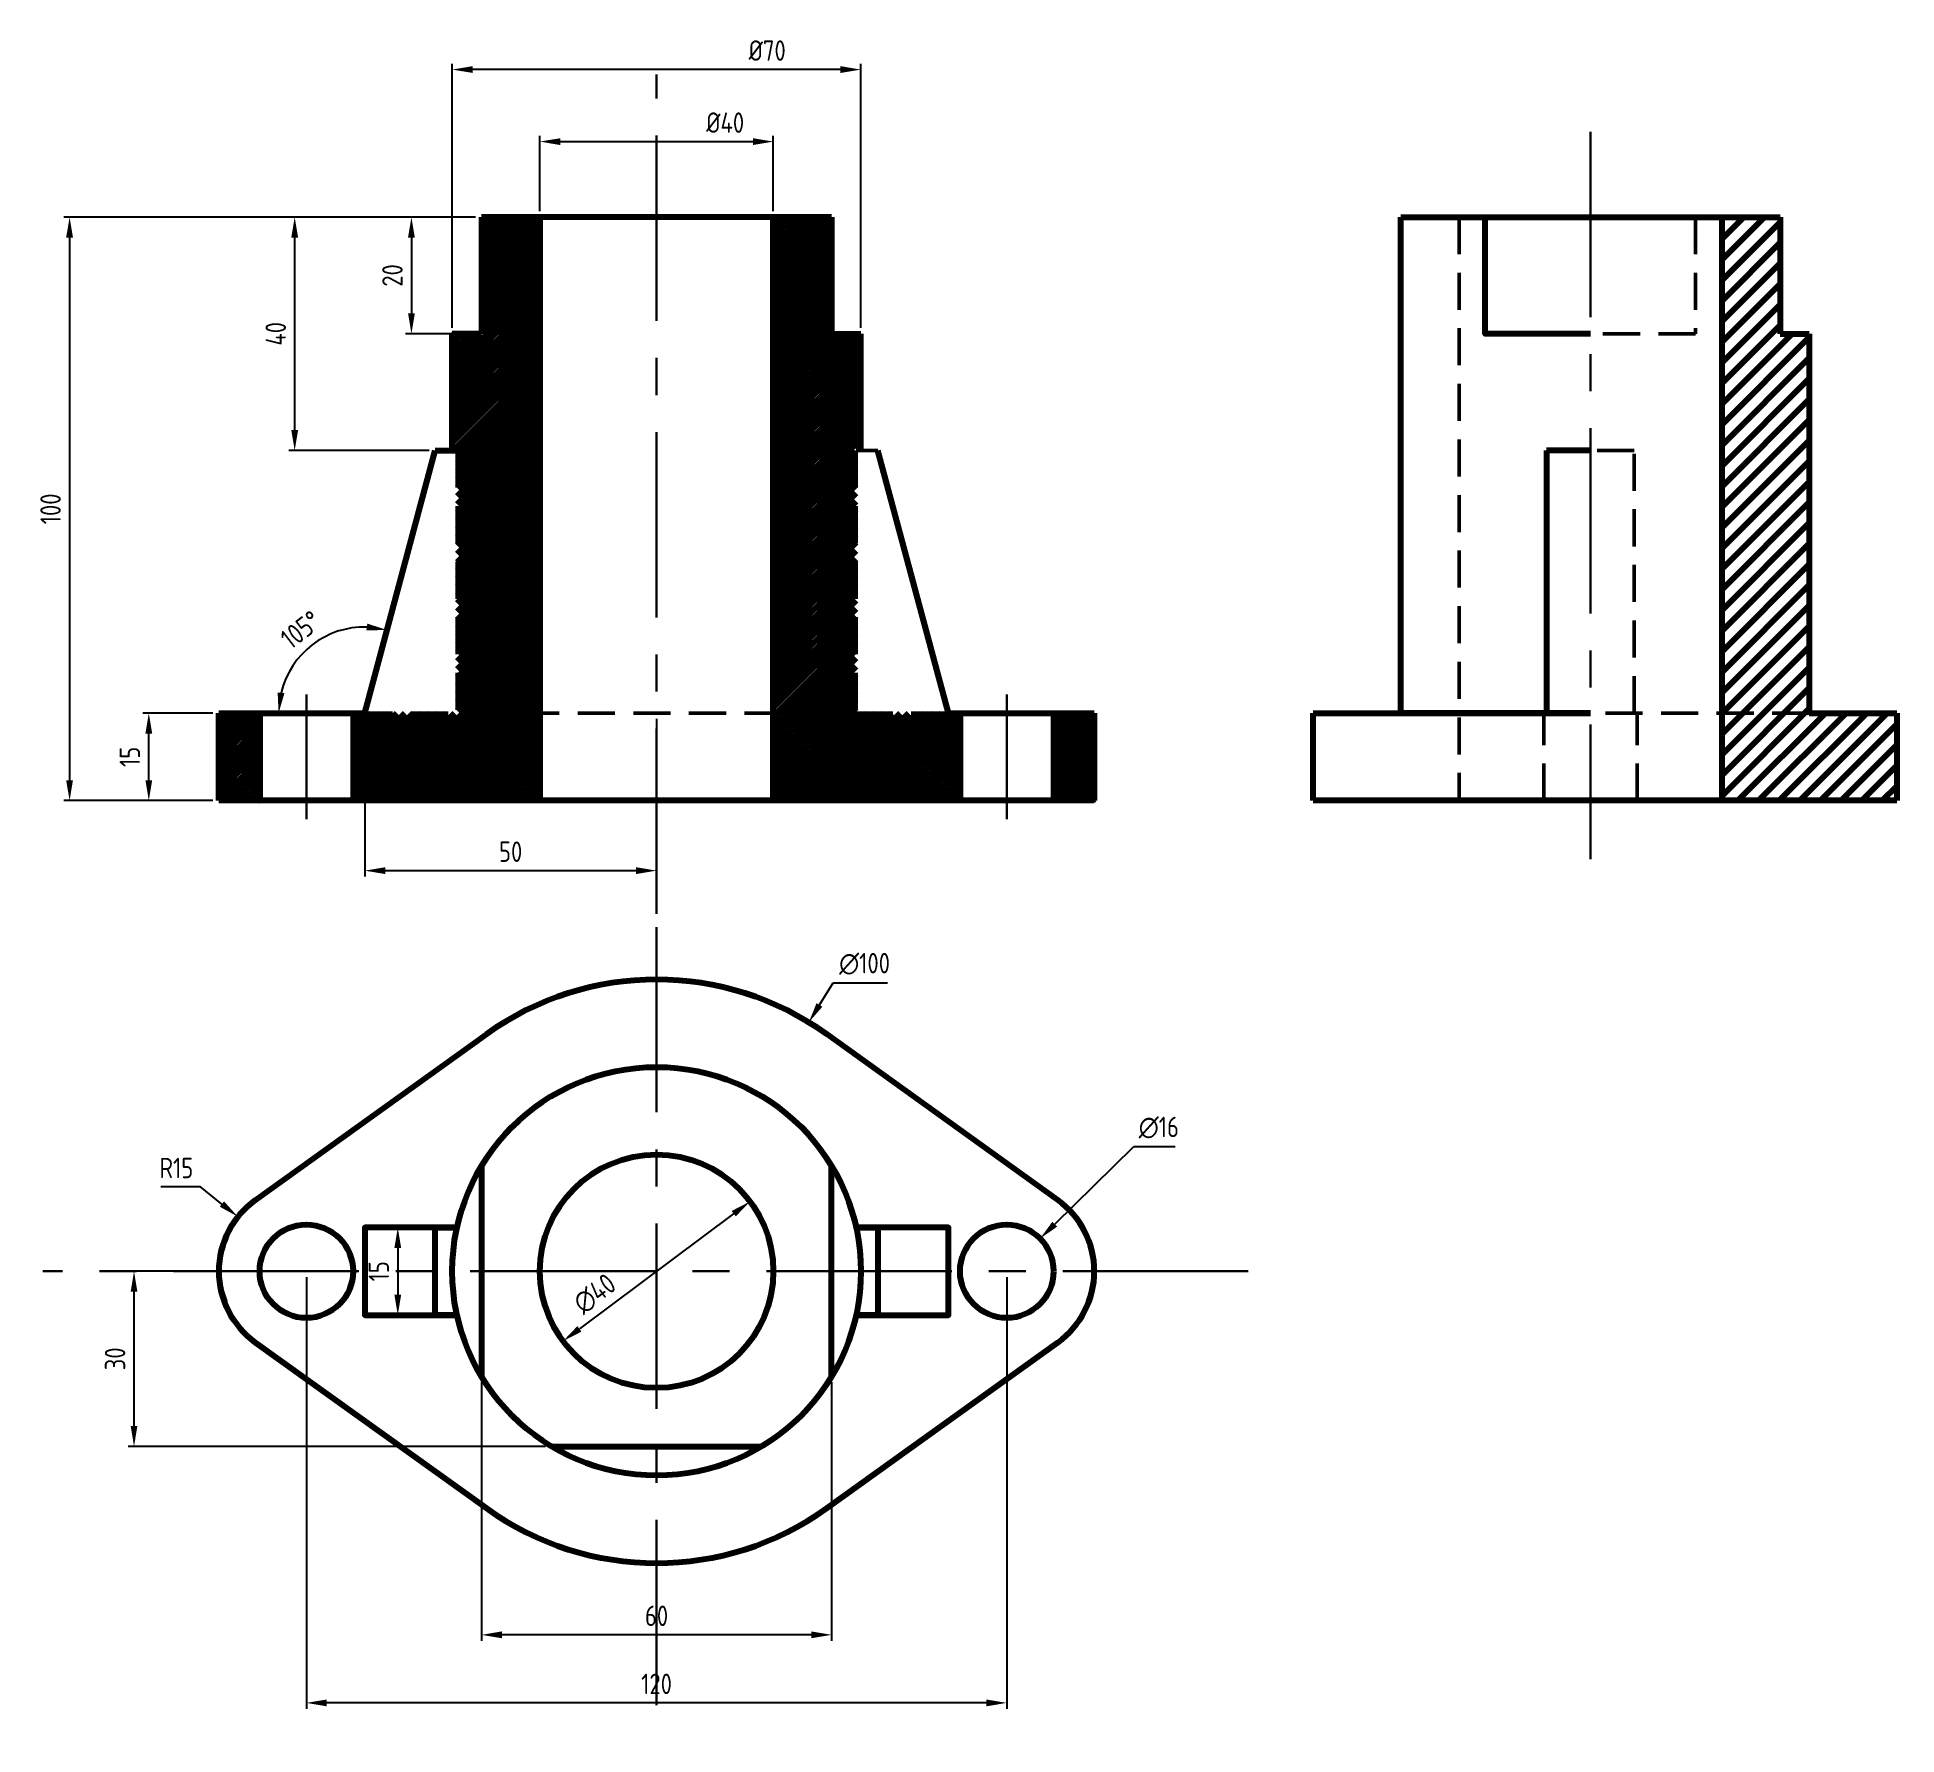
# Model space of a CAD drawing. Header units: millimetres. Extents: x -106 to 213, y -65 to 225.
import ezdxf

# ---------------------------------------------------------------- set-up
doc = ezdxf.new("R2010")
doc.units = ezdxf.units.MM
doc.linetypes.add('CENTER', pattern=[50.8, 31.75, -6.35, 6.35, -6.35])
doc.linetypes.add('HIDDEN', pattern=[9.525, 6.35, -3.175])
for name, color, linetype, lineweight in [('AM_5', 3, 'Continuous', 25), ('Невидимая', 5, 'HIDDEN', 50), ('Оси', 1, 'CENTER', 30), ('Основной', 5, 'Continuous', 80)]:
    doc.layers.add(name, color=color, linetype=linetype, lineweight=lineweight)
doc.styles.get("Standard").update_dxf_attribs({"font": 'arial.ttf'})
doc.styles.add('ГОСТ', font='GOST_A.TTF')
doc.dimstyles.new('AM_ISO$0', dxfattribs={"dimtxt": 3.5, "dimasz": 3.5, "dimexe": 1, "dimexo": 1, "dimgap": 1.5, "dimtad": 1, "dimdsep": 46, "dimtxsty": 'Standard', "dimcen": 0, "dimclrd": 256, "dimclre": 256, "dimclrt": 2, "dimadec": 0, "dimazin": 2, "dimtp": 0.1, "dimtm": 0.1, "dimtfac": 0.71, "dimtdec": 3, "dimtmove": 0, "dimatfit": 3, "dimfxl": 1, "dimlwd": -1, "dimlwe": -1, "dimarcsym": 1})
doc.dimstyles.new('AM_ISO$2', dxfattribs={"dimtxt": 3.5, "dimasz": 3.5, "dimexe": 1, "dimexo": 1, "dimgap": 1.5, "dimtad": 1, "dimdsep": 46, "dimtxsty": 'Standard', "dimcen": 0, "dimclrd": 256, "dimclre": 256, "dimclrt": 2, "dimadec": 0, "dimazin": 2, "dimtp": 0.1, "dimtm": 0.1, "dimtfac": 0.71, "dimtdec": 3, "dimtmove": 0, "dimatfit": 3, "dimfxl": 1, "dimlwd": -1, "dimlwe": -1, "dimarcsym": 1})
doc.dimstyles.new('AM_ISO$3', dxfattribs={"dimtxt": 3.5, "dimasz": 3.5, "dimexe": 1, "dimexo": 1, "dimgap": 1.5, "dimtad": 1, "dimtoh": 1, "dimdsep": 46, "dimtxsty": 'Standard', "dimcen": 0, "dimclrd": 256, "dimclre": 256, "dimclrt": 2, "dimadec": 0, "dimazin": 2, "dimtp": 0.1, "dimtm": 0.1, "dimtfac": 0.71, "dimtdec": 3, "dimtofl": 0, "dimtmove": 0, "dimatfit": 0, "dimfxl": 1, "dimlwd": -1, "dimlwe": -1, "dimarcsym": 1})
doc.dimstyles.new('AM_ISO$4', dxfattribs={"dimtxt": 3.5, "dimasz": 3.5, "dimexe": 1, "dimexo": 1, "dimgap": 1.5, "dimtad": 1, "dimtoh": 1, "dimdsep": 46, "dimtxsty": 'Standard', "dimcen": 0, "dimclrd": 256, "dimclre": 256, "dimclrt": 2, "dimadec": 0, "dimazin": 2, "dimtp": 0.1, "dimtm": 0.1, "dimtfac": 0.71, "dimtdec": 3, "dimtofl": 0, "dimtmove": 0, "dimatfit": 0, "dimfxl": 1, "dimlwd": -1, "dimlwe": -1, "dimarcsym": 1})
pattern_1 = [(45, (0, 0), (-0.707107, 0.707107), [])]

# ---------------------------------------------------------------- blocks, each defined once
blk = doc.blocks.new('*D33')
at = {"layer": 'AM_5', "linetype": 'ByBlock', "transparency": 16777216}
for p, q in [((-60, 12.97), (-60, -60.99)), ((60, 12.97), (60, -60.99)), ((56.5, -59.99), (-56.5, -59.99))]:
    blk.add_line(p, q, dxfattribs=at)
at = {"layer": 'AM_5', "transparency": 16777216}
for points in [[(-56.5, -59.41), (-56.5, -60.58), (-60, -59.99)], [(56.5, -59.41), (56.5, -60.58), (60, -59.99)]]:
    blk.add_solid(points, dxfattribs=at)
at = {"layer": 'Defpoints', "color": 0, "transparency": 16777216}
for p in [(-60, 13.97), (60, 13.97), (-60, -59.99)]:
    blk.add_point(p, dxfattribs=at)
at = {"layer": 'AM_5', "color": 3, "transparency": 16777216, "insert": (0, -56.74), "char_height": 3.5, "attachment_point": 5, "style": 'ГОСТ'}
blk.add_mtext('120', dxfattribs=at)
blk = doc.blocks.new('*D34')
at = {"layer": 'AM_5', "linetype": 'ByBlock', "transparency": 16777216}
for p, q in [((-30, -5.05), (-30, -49.33)), ((30, -5.05), (30, -49.33)), ((26.5, -48.33), (-26.5, -48.33))]:
    blk.add_line(p, q, dxfattribs=at)
at = {"layer": 'AM_5', "transparency": 16777216}
for points in [[(-26.5, -47.74), (-26.5, -48.91), (-30, -48.33)], [(26.5, -47.74), (26.5, -48.91), (30, -48.33)]]:
    blk.add_solid(points, dxfattribs=at)
at = {"layer": 'Defpoints', "color": 0, "transparency": 16777216}
for p in [(-30, -4.05), (30, -4.05), (-30, -48.33)]:
    blk.add_point(p, dxfattribs=at)
at = {"layer": 'AM_5', "color": 3, "transparency": 16777216, "insert": (0, -45.07), "char_height": 3.5, "attachment_point": 5, "style": 'ГОСТ'}
blk.add_mtext('60', dxfattribs=at)
blk = doc.blocks.new('*D35')
at = {"layer": 'AM_5', "linetype": 'ByBlock', "transparency": 16777216}
for p, q in [((-61, 13.97), (-90.53, 13.97)), ((-89.53, -12.53), (-89.53, 10.47)), ((-19.03, -16.03), (-90.53, -16.03))]:
    blk.add_line(p, q, dxfattribs=at)
at = {"layer": 'AM_5', "transparency": 16777216}
for points in [[(-90.11, 10.47), (-88.95, 10.47), (-89.53, 13.97)], [(-90.11, -12.53), (-88.95, -12.53), (-89.53, -16.03)]]:
    blk.add_solid(points, dxfattribs=at)
at = {"layer": 'Defpoints', "color": 0, "transparency": 16777216}
for p in [(-89.53, 13.97), (-60, 13.97), (-18.03, -16.03)]:
    blk.add_point(p, dxfattribs=at)
at = {"layer": 'AM_5', "color": 3, "transparency": 16777216, "insert": (-92.78, -1.03), "char_height": 3.5, "attachment_point": 5, "rotation": 90, "style": 'ГОСТ'}
blk.add_mtext('30', dxfattribs=at)
blk = doc.blocks.new('*D36')
at = {"layer": 'AM_5', "linetype": 'ByBlock', "transparency": 16777216}
for p, q in [((-38.94, 21.47), (-45.34, 21.47)), ((-44.34, 17.97), (-44.34, 9.97)), ((-38.94, 6.47), (-45.34, 6.47))]:
    blk.add_line(p, q, dxfattribs=at)
at = {"layer": 'AM_5', "transparency": 16777216}
for points in [[(-44.92, 17.97), (-43.76, 17.97), (-44.34, 21.47)], [(-44.92, 9.97), (-43.76, 9.97), (-44.34, 6.47)]]:
    blk.add_solid(points, dxfattribs=at)
at = {"layer": 'Defpoints', "color": 0, "transparency": 16777216}
for p in [(-37.94, 21.47), (-44.34, 6.47), (-37.94, 6.47)]:
    blk.add_point(p, dxfattribs=at)
at = {"layer": 'AM_5', "color": 3, "transparency": 16777216, "insert": (-47.59, 13.97), "char_height": 3.5, "attachment_point": 5, "rotation": 90, "style": 'ГОСТ'}
blk.add_mtext('15', dxfattribs=at)
blk = doc.blocks.new('*D37')
at = {"layer": 'AM_5', "linetype": 'ByBlock', "transparency": 16777216}
blk.add_line((13.22, 23.85), (-13.22, 4.1), dxfattribs=at)
at = {"layer": 'AM_5', "transparency": 16777216}
for points in [[(12.87, 24.31), (13.57, 23.38), (16.02, 25.94)], [(-13.57, 4.57), (-12.87, 3.63), (-16.02, 2.01)]]:
    blk.add_solid(points, dxfattribs=at)
at = {"layer": 'Defpoints', "color": 0, "transparency": 16777216}
for p in [(16.02, 25.94), (-16.02, 2.01)]:
    blk.add_point(p, dxfattribs=at)
at = {"layer": 'AM_5', "color": 3, "transparency": 16777216, "insert": (-10.6, 10.12), "char_height": 3.5, "attachment_point": 5, "rotation": 36.751, "style": 'ГОСТ'}
blk.add_mtext('∅40', dxfattribs=at)
blk = doc.blocks.new('*D38')
at = {"layer": 'AM_5', "linetype": 'ByBlock', "transparency": 16777216}
for p, q in [((27.91, 59.62), (30.23, 63.41)), ((30.23, 63.41), (39.55, 63.41))]:
    blk.add_line(p, q, dxfattribs=at)
at = {"layer": 'AM_5', "transparency": 16777216}
blk.add_solid([(27.41, 59.92), (28.41, 59.31), (26.08, 56.63)], dxfattribs=at)
at = {"layer": 'Defpoints', "color": 0, "transparency": 16777216}
for p in [(26.08, 56.63), (-26.08, -28.68)]:
    blk.add_point(p, dxfattribs=at)
at = {"layer": 'AM_5', "color": 3, "transparency": 16777216, "insert": (35.64, 66.66), "char_height": 3.5, "attachment_point": 5, "style": 'ГОСТ'}
blk.add_mtext('∅100', dxfattribs=at)
blk = doc.blocks.new('*D39')
at = {"layer": 'AM_5', "linetype": 'ByBlock', "transparency": 16777216}
for p, q in [((68.21, 22.03), (81.77, 35.34)), ((81.77, 35.34), (88.84, 35.34))]:
    blk.add_line(p, q, dxfattribs=at)
at = {"layer": 'AM_5', "transparency": 16777216}
blk.add_solid([(67.8, 22.45), (68.62, 21.61), (65.71, 19.58)], dxfattribs=at)
at = {"layer": 'Defpoints', "color": 0, "transparency": 16777216}
for p in [(65.71, 19.58), (54.29, 8.37)]:
    blk.add_point(p, dxfattribs=at)
at = {"layer": 'AM_5', "color": 3, "transparency": 16777216, "insert": (86.06, 38.6), "char_height": 3.5, "attachment_point": 5, "style": 'ГОСТ'}
blk.add_mtext('∅16', dxfattribs=at)
blk = doc.blocks.new('*D40')
at = {"layer": 'AM_5', "linetype": 'ByBlock', "transparency": 16777216}
for p, q in [((-78.15, 28.43), (-84.91, 28.43)), ((-74.47, 25.5), (-78.15, 28.43))]:
    blk.add_line(p, q, dxfattribs=at)
at = {"layer": 'AM_5', "transparency": 16777216}
blk.add_solid([(-74.11, 25.96), (-74.84, 25.04), (-71.73, 23.32)], dxfattribs=at)
at = {"layer": 'Defpoints', "color": 0, "transparency": 16777216}
for p in [(-71.73, 23.32), (-60, 13.97)]:
    blk.add_point(p, dxfattribs=at)
at = {"layer": 'AM_5', "color": 3, "transparency": 16777216, "insert": (-82.28, 31.68), "char_height": 3.5, "attachment_point": 5, "style": 'ГОСТ'}
blk.add_mtext('R15', dxfattribs=at)
blk = doc.blocks.new('*D41')
at = {"layer": 'AM_5', "linetype": 'ByBlock', "transparency": 16777216}
for p, q in [((-50, 108.63), (-50, 81.63)), ((0, 108.63), (0, 81.63)), ((-46.5, 82.63), (-3.5, 82.63))]:
    blk.add_line(p, q, dxfattribs=at)
at = {"layer": 'AM_5', "transparency": 16777216}
for points in [[(-46.5, 83.21), (-46.5, 82.05), (-50, 82.63)], [(-3.5, 83.21), (-3.5, 82.05), (0, 82.63)]]:
    blk.add_solid(points, dxfattribs=at)
at = {"layer": 'Defpoints', "color": 0, "transparency": 16777216}
for p in [(-50, 109.63), (0, 109.63), (0, 82.63)]:
    blk.add_point(p, dxfattribs=at)
at = {"layer": 'AM_5', "color": 3, "transparency": 16777216, "insert": (-25, 85.88), "char_height": 3.5, "attachment_point": 5, "style": 'ГОСТ'}
blk.add_mtext('50', dxfattribs=at)
blk = doc.blocks.new('*D42')
at = {"layer": 'AM_5', "linetype": 'ByBlock', "transparency": 16777216}
for p, q in [((-35, 175.63), (-35, 220.91)), ((31.5, 219.91), (-31.5, 219.91)), ((35, 175.63), (35, 220.91))]:
    blk.add_line(p, q, dxfattribs=at)
at = {"layer": 'AM_5', "transparency": 16777216}
for points in [[(-31.5, 220.5), (-31.5, 219.33), (-35, 219.91)], [(31.5, 220.5), (31.5, 219.33), (35, 219.91)]]:
    blk.add_solid(points, dxfattribs=at)
at = {"layer": 'Defpoints', "color": 0, "transparency": 16777216}
for p in [(-35, 219.91), (-35, 174.63), (35, 174.63)]:
    blk.add_point(p, dxfattribs=at)
at = {"layer": 'AM_5', "color": 3, "transparency": 16777216, "insert": (18.96, 223.17), "char_height": 3.5, "attachment_point": 5, "style": 'ГОСТ'}
blk.add_mtext('%%C70', dxfattribs=at)
blk = doc.blocks.new('*D43')
at = {"layer": 'AM_5', "linetype": 'ByBlock', "transparency": 16777216}
for p, q in [((-31, 194.63), (-43, 194.63)), ((-42, 191.13), (-42, 178.13)), ((-31, 174.63), (-43, 174.63))]:
    blk.add_line(p, q, dxfattribs=at)
at = {"layer": 'AM_5', "transparency": 16777216}
for points in [[(-42.58, 191.13), (-41.42, 191.13), (-42, 194.63)], [(-42.58, 178.13), (-41.42, 178.13), (-42, 174.63)]]:
    blk.add_solid(points, dxfattribs=at)
at = {"layer": 'Defpoints', "color": 0, "transparency": 16777216}
for p in [(-30, 194.63), (-42, 174.63), (-30, 174.63)]:
    blk.add_point(p, dxfattribs=at)
at = {"layer": 'AM_5', "color": 3, "transparency": 16777216, "insert": (-45.25, 184.63), "char_height": 3.5, "attachment_point": 5, "rotation": 90, "style": 'ГОСТ'}
blk.add_mtext('20', dxfattribs=at)
blk = doc.blocks.new('*D44')
at = {"layer": 'AM_5', "linetype": 'ByBlock', "transparency": 16777216}
for p, q in [((-31, 194.63), (-63, 194.63)), ((-62, 158.13), (-62, 191.13)), ((-38.94, 154.63), (-63, 154.63))]:
    blk.add_line(p, q, dxfattribs=at)
at = {"layer": 'AM_5', "transparency": 16777216}
for points in [[(-62.58, 191.13), (-61.42, 191.13), (-62, 194.63)], [(-62.58, 158.13), (-61.42, 158.13), (-62, 154.63)]]:
    blk.add_solid(points, dxfattribs=at)
at = {"layer": 'Defpoints', "color": 0, "transparency": 16777216}
for p in [(-62, 194.63), (-30, 194.63), (-37.94, 154.63)]:
    blk.add_point(p, dxfattribs=at)
at = {"layer": 'AM_5', "color": 3, "transparency": 16777216, "insert": (-65.25, 174.63), "char_height": 3.5, "attachment_point": 5, "rotation": 90, "style": 'ГОСТ'}
blk.add_mtext('40', dxfattribs=at)
blk = doc.blocks.new('*D45')
at = {"layer": 'AM_5', "linetype": 'ByBlock', "transparency": 16777216}
for p, q in [((-76, 109.63), (-88, 109.63)), ((-87, 98.13), (-87, 106.13)), ((-76, 94.63), (-88, 94.63))]:
    blk.add_line(p, q, dxfattribs=at)
at = {"layer": 'AM_5', "transparency": 16777216}
for points in [[(-87.58, 106.13), (-86.42, 106.13), (-87, 109.63)], [(-87.58, 98.13), (-86.42, 98.13), (-87, 94.63)]]:
    blk.add_solid(points, dxfattribs=at)
at = {"layer": 'Defpoints', "color": 0, "transparency": 16777216}
for p in [(-87, 109.63), (-75, 109.63), (-75, 94.63)]:
    blk.add_point(p, dxfattribs=at)
at = {"layer": 'AM_5', "color": 3, "transparency": 16777216, "insert": (-90.25, 102.13), "char_height": 3.5, "attachment_point": 5, "rotation": 90, "style": 'ГОСТ'}
blk.add_mtext('15', dxfattribs=at)
blk = doc.blocks.new('*D46')
at = {"layer": 'AM_5', "linetype": 'ByBlock', "transparency": 16777216}
for p, q in [((-31, 194.63), (-101.57, 194.63)), ((-100.57, 191.13), (-100.57, 98.13)), ((-76, 94.63), (-101.57, 94.63))]:
    blk.add_line(p, q, dxfattribs=at)
at = {"layer": 'AM_5', "transparency": 16777216}
for points in [[(-101.16, 191.13), (-99.99, 191.13), (-100.57, 194.63)], [(-101.16, 98.13), (-99.99, 98.13), (-100.57, 94.63)]]:
    blk.add_solid(points, dxfattribs=at)
at = {"layer": 'Defpoints', "color": 0, "transparency": 16777216}
for p in [(-30, 194.63), (-100.57, 94.63), (-75, 94.63)]:
    blk.add_point(p, dxfattribs=at)
at = {"layer": 'AM_5', "color": 3, "transparency": 16777216, "insert": (-103.83, 144.63), "char_height": 3.5, "attachment_point": 5, "rotation": 90, "style": 'ГОСТ'}
blk.add_mtext('100', dxfattribs=at)
blk = doc.blocks.new('*D47')
at = {"layer": 'AM_5', "linetype": 'ByBlock', "transparency": 16777216}
blk.add_line((-51, 109.63), (-65.76, 109.63), dxfattribs=at)
blk.add_arc((-50, 109.63), 14.76, 88.6196, 166.3777, dxfattribs=at)
at = {"layer": 'AM_5', "transparency": 16777216}
for points in [[(-49.56, 124.96), (-49.73, 123.8), (-46.18, 123.88)], [(-63.76, 113.04), (-64.92, 113.17), (-64.76, 109.63)]]:
    blk.add_solid(points, dxfattribs=at)
at = {"layer": 'Defpoints', "color": 0, "transparency": 16777216}
for p in [(-37.94, 154.63), (-55.05, 123.5), (-50, 109.63), (-50, 109.63), (50, 109.63)]:
    blk.add_point(p, dxfattribs=at)
at = {"layer": 'AM_5', "color": 3, "transparency": 16777216, "insert": (-60.96, 123.92), "char_height": 3.5, "attachment_point": 5, "rotation": 37.4986, "style": 'ГОСТ'}
blk.add_mtext('105°', dxfattribs=at)
blk = doc.blocks.new('*D48')
at = {"layer": 'AM_5', "linetype": 'ByBlock', "transparency": 16777216}
for p, q in [((-20, 195.63), (-20, 208.57)), ((-16.5, 207.57), (16.5, 207.57)), ((20, 195.63), (20, 208.57))]:
    blk.add_line(p, q, dxfattribs=at)
at = {"layer": 'AM_5', "transparency": 16777216}
for points in [[(-16.5, 208.15), (-16.5, 206.98), (-20, 207.57)], [(16.5, 208.15), (16.5, 206.98), (20, 207.57)]]:
    blk.add_solid(points, dxfattribs=at)
at = {"layer": 'Defpoints', "color": 0, "transparency": 16777216}
for p in [(20, 207.57), (-20, 194.63), (20, 194.63)]:
    blk.add_point(p, dxfattribs=at)
at = {"layer": 'AM_5', "transparency": 16777216, "insert": (11.76, 210.82), "char_height": 3.5, "attachment_point": 5, "style": 'ГОСТ'}
blk.add_mtext('%%C40', dxfattribs=at)

msp = doc.modelspace()

# ---------------------------------------------------------------- hatches: boundary and pattern name
at = {"layer": 'Основной', "true_color": 0x000000}
h = msp.add_hatch(dxfattribs=at)
h.set_pattern_fill('_USER', color=18, angle=45, pattern_type=0)
h.set_pattern_definition(pattern_1)
h.paths.add_polyline_path([(-20, 194.63), (-30, 194.63), (-30, 174.63), (-35, 174.63), (-35, 154.63), (-34.187, 154.63), (-34.187, 109.63), (-20, 109.63)])
h.paths.add_polyline_path([(35, 174.63), (30, 174.63), (30, 194.63), (20, 194.63), (20, 109.63), (34.187, 109.63), (34.187, 154.63), (35, 154.63)])
h = msp.add_hatch(dxfattribs=at)
h.set_pattern_fill('_USER', color=18, scale=2.5, angle=45, style=0, pattern_type=0)
h.set_pattern_definition([(45, (-22.5, -4e-14), (-1.767767, 1.767767), [])])
h.paths.add_polyline_path([(212.5, 109.63), (197.5, 109.63), (182.5, 109.63), (182.5, 94.63), (212.5, 94.63)])
h.paths.add_polyline_path([(197.5, 174.63), (192.5, 174.63), (192.5, 194.63), (182.5, 194.63), (182.5, 109.63), (197.5, 109.63)])
h = msp.add_hatch(dxfattribs=at)
h.set_pattern_fill('_USER', color=18, angle=45, pattern_type=0)
h.set_pattern_definition(pattern_1)
h.paths.add_polyline_path([(-68, 109.63), (-75, 109.63), (-75, 94.63), (-68, 94.63)])
h.paths.add_polyline_path([(-20, 109.63), (-50, 109.63), (-52, 109.63), (-52, 94.63), (-20, 94.63)])
h.paths.add_polyline_path([(52, 109.63), (50, 109.63), (20, 109.63), (20, 94.63), (52, 94.63)])
h.paths.add_polyline_path([(75, 109.63), (68, 109.63), (68, 94.63), (75, 94.63)])

# ---------------------------------------------------------------- linework, layer by layer
at = {"layer": 'Невидимая'}
for p, q in [((137.5, 194.63), (137.5, 94.63)), ((178.03, 194.63), (178.03, 174.63)), ((178.03, 174.63), (160, 174.63)), ((-37.94, 154.63), (-34.187, 154.63)), ((-34.187, 154.63), (-34.187, 109.63)), ((37.94, 154.63), (34.187, 154.63)), ((34.187, 154.63), (34.187, 109.63)), ((167.5, 154.63), (160, 154.63)), ((167.5, 109.63), (167.5, 154.63)), ((50, 109.63), (-50, 109.63)), ((152, 94.63), (152, 109.63)), ((197.5, 109.63), (160, 109.63)), ((168, 94.63), (168, 109.63))]:
    msp.add_line(p, q, dxfattribs=at)
at = {"layer": 'Оси'}
for p, q in [((0, 75.241), (0, 219.085)), ((160, 209.25), (160, 84.582)), ((-60, 112.813), (-60, 91.447)), ((60, 112.813), (60, 91.447)), ((0, 72.966), (0, -65.461)), ((101.387, 13.975), (-105.139, 13.975))]:
    msp.add_line(p, q, dxfattribs=at)
at = {"layer": 'Основной'}
for p, q in [((0, 194.63), (-30, 194.63)), ((-30, 194.63), (-30, 174.63)), ((-30, 194.63), (-20, 194.63)), ((20, 194.63), (-20, 194.63)), ((-20, 194.63), (-20, 94.63)), ((20, 94.63), (20, 194.63)), ((30, 194.63), (20, 194.63)), ((30, 194.63), (30, 174.63)), ((127.5, 109.63), (127.5, 194.63)), ((127.5, 194.63), (192.5, 194.63)), ((182.5, 194.63), (182.5, 94.63)), ((192.5, 194.63), (192.5, 174.63)), ((-35, 154.63), (-35, 174.63)), ((-30, 174.63), (-35, 174.63)), ((30, 174.63), (35, 174.63)), ((35, 154.63), (35, 174.63)), ((192.5, 174.63), (197.5, 174.63)), ((197.5, 174.63), (197.5, 109.63)), ((-50, 109.63), (-37.94, 154.63)), ((-37.94, 154.63), (-34.187, 154.63)), ((50, 109.63), (37.94, 154.63)), ((160, 154.63), (152.5, 154.63)), ((152.5, 154.63), (152.5, 109.63)), ((-75, 94.63), (-75, 109.63)), ((-75, 109.63), (-50, 109.63)), ((-68, 109.63), (-68, 94.63)), ((-52, 109.63), (-52, 94.63)), ((50, 109.63), (75, 109.63)), ((52, 109.63), (52, 94.63)), ((68, 109.63), (68, 94.63)), ((75, 109.63), (75, 94.63)), ((112.5, 94.63), (112.5, 109.63)), ((112.5, 109.63), (160, 109.63)), ((160, 109.63), (127.5, 109.63)), ((197.5, 109.63), (212.5, 109.63)), ((212.5, 109.63), (212.5, 94.63)), ((75, 94.63), (-75, 94.63)), ((212.5, 94.63), (112.5, 94.63)), ((-68.75, 26.158), (-29.167, 54.586)), ((68.75, 26.158), (29.167, 54.586)), ((-68.75, 1.791), (-29.167, -26.637)), ((68.75, 1.791), (29.167, -26.637))]:
    msp.add_line(p, q, dxfattribs=at)
for points in [[(160, 174.63), (141.97, 174.63), (141.97, 194.63)], [(-30, 32.002), (-30, -4.053)], [(30, -4.053), (30, 32.002)], [(-34.187, 21.475), (-50, 21.475), (-50, 6.475), (-34.187, 6.475)], [(-34.187, 6.475), (-37.94, 6.475), (-37.94, 21.475), (-34.187, 21.475)], [(34.187, 21.475), (37.94, 21.475), (37.94, 6.475), (34.187, 6.475)], [(34.187, 6.475), (50, 6.475), (50, 21.475), (34.187, 21.475)], [(-18.028, -16.025), (18.028, -16.025)]]:
    msp.add_lwpolyline(points, dxfattribs=at)
for centre, radius in [((0, 13.975), 35), ((0, 13.975), 20), ((-60, 13.975), 8), ((60, 13.975), 8)]:
    msp.add_circle(centre, radius, dxfattribs=at)
for centre, radius, start, end in [((0, 13.975), 50, 54.31467, 125.68533), ((-60, 13.975), 15, 125.68533, 234.31467), ((60, 13.975), 15, 305.68533, 54.31467), ((0, 13.975), 50, 234.31467, 305.68533)]:
    msp.add_arc(centre, radius, start, end, dxfattribs=at)

# ---------------------------------------------------------------- dimensions: what is measured, and where the dimension line sits
at = {"layer": 'AM_5'}
for base, p1, p2, override, picture, middle in [((-35, 219.915), (35, 174.63), (-35, 174.63), {"dimpost": '', "dimtxsty": 'ГОСТ', "dimclrt": 3}, '*D42', (18.963, 219.915)), ((20, 207.567), (-20, 194.63), (20, 194.63), {"dimpost": '', "dimtxsty": 'ГОСТ', "dimclrt": 256}, '*D48', (11.764, 207.567))]:
    dim = msp.add_linear_dim(base=base, p1=p1, p2=p2, text='%%C<>', dimstyle='AM_ISO$0', override=override, dxfattribs=at)
    dim.commit()
    dim.dimension.update_dxf_attribs({"geometry": picture, "text_midpoint": middle, "dimtype": 160})
for base, p1, p2, angle, override, picture, middle in [((-100.573, 94.63), (-30, 194.63), (-75, 94.63), 90, {"dimtxsty": 'ГОСТ', "dimclrt": 3}, '*D46', (-103.825, 144.63)), ((-62, 194.63), (-37.94, 154.63), (-30, 194.63), 90, {"dimtxsty": 'ГОСТ', "dimclrt": 3}, '*D44', (-65.251, 174.63)), ((-42, 174.63), (-30, 194.63), (-30, 174.63), 90, {"dimpost": '', "dimtxsty": 'ГОСТ', "dimclrt": 3}, '*D43', (-45.251, 184.63)), ((-87, 109.63), (-75, 94.63), (-75, 109.63), 90, {"dimtxsty": 'ГОСТ', "dimclrt": 3}, '*D45', (-90.253, 102.13)), ((0, 82.63), (-50, 109.63), (0, 109.63), 0, {"dimpost": '', "dimtxsty": 'ГОСТ', "dimclrt": 3}, '*D41', (-25, 85.881)), ((-44.341, 6.475), (-37.94, 21.475), (-37.94, 6.475), 90, {"dimtxsty": 'ГОСТ', "dimclrt": 3}, '*D36', (-47.593, 13.975)), ((-89.529, 13.975), (-18.028, -16.025), (-60, 13.975), 90, {"dimpost": '', "dimtxsty": 'ГОСТ', "dimclrt": 3}, '*D35', (-92.78, -1.025))]:
    dim = msp.add_linear_dim(base=base, p1=p1, p2=p2, angle=angle, dimstyle='AM_ISO$0', override=override, dxfattribs=at)
    dim.commit()
    dim.dimension.update_dxf_attribs({"geometry": picture, "text_midpoint": middle})
dim = msp.add_angular_dim_2l(base=(-55.046, 123.496), line1=((50, 109.63), (-50, 109.63)), line2=((-50, 109.63), (-37.94, 154.63)), dimstyle='AM_ISO$2', override={"dimpost": '', "dimtxsty": 'ГОСТ', "dimclrt": 3}, dxfattribs=at)
dim.commit()
dim.dimension.update_dxf_attribs({"geometry": '*D47', "text_midpoint": (-60.962, 123.917)})
for p1, p2, override, picture, middle in [((-26.085, -28.682), (26.085, 56.631), {"dimtxsty": 'ГОСТ', "dimclrt": 3}, '*D38', (35.641, 63.409)), ((54.291, 8.371), (65.709, 19.579), {"dimtxsty": 'ГОСТ', "dimclrt": 3}, '*D39', (86.056, 35.345)), ((16.025, 25.941), (-16.025, 2.008), {"dimpost": '', "dimtxsty": 'ГОСТ', "dimclrt": 3}, '*D37', (-8.657, 7.51))]:
    dim = msp.add_diameter_dim_2p(p1=p1, p2=p2, dimstyle='AM_ISO$3', override=override, dxfattribs=at)
    dim.commit()
    dim.dimension.update_dxf_attribs({"geometry": picture, "text_midpoint": middle, "dimtype": 163})
dim = msp.add_radius_dim(center=(-60, 13.975), mpoint=(-71.734, 23.319), dimstyle='AM_ISO$4', override={"dimpost": '', "dimtxsty": 'ГОСТ', "dimclrt": 3}, dxfattribs=at)
dim.commit()
dim.dimension.update_dxf_attribs({"geometry": '*D40', "text_midpoint": (-82.28, 28.43), "dimtype": 164})
for base, p1, p2, override, picture, middle in [((-60, -59.993), (60, 13.975), (-60, 13.975), {"dimpost": '', "dimtxsty": 'ГОСТ', "dimclrt": 3}, '*D33', (0, -56.741)), ((-30, -48.326), (30, -4.053), (-30, -4.053), {"dimtxsty": 'ГОСТ', "dimclrt": 3}, '*D34', (0, -45.075))]:
    dim = msp.add_linear_dim(base=base, p1=p1, p2=p2, dimstyle='AM_ISO$0', override=override, dxfattribs=at)
    dim.commit()
    dim.dimension.update_dxf_attribs({"geometry": picture, "text_midpoint": middle})

doc.saveas('drawing.dxf')
